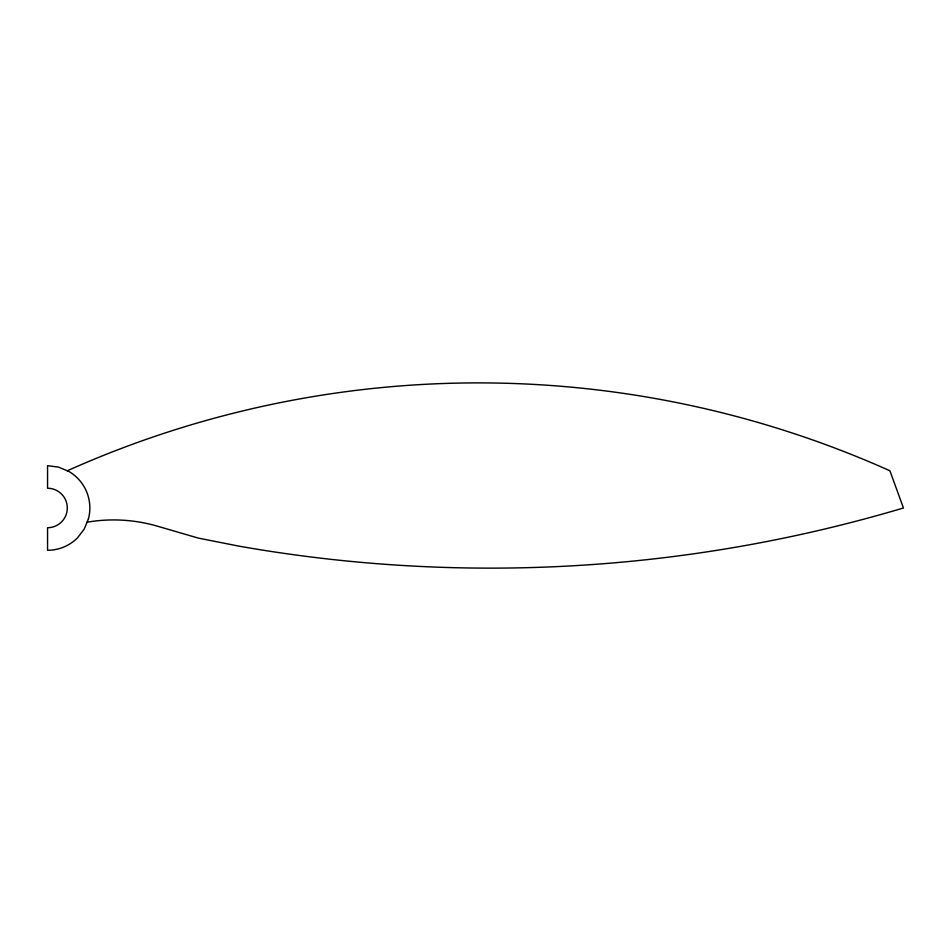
<?xml version="1.0" encoding="UTF-8"?>
<svg xmlns="http://www.w3.org/2000/svg" width="951" height="951" viewBox="0 0 951 951"><rect width="100%" height="100%" fill="white"/><g stroke="black" fill="none" stroke-linecap="round" stroke-linejoin="round"><path stroke-width="1.43" d="M67.307 470.769A1006.443 1006.443 0 0 1 889.91 470.769L903.45 507.989A1448.432 1448.432 0 0 1 239.105 546.171L198.343 538.1L157.129 526.093A156.737 156.737 0 0 0 87.052 522.206M88.407 518.937L84.187 529.136L77.459 537.897A42.296 42.296 0 0 1 47.55 550.284L47.55 527.734A19.757 19.757 0 0 0 67.307 507.989A19.757 19.757 0 0 0 47.55 488.232L47.55 465.681L58.498 467.119L68.698 471.351A42.296 42.296 0 0 1 88.407 518.937"/></g></svg>
